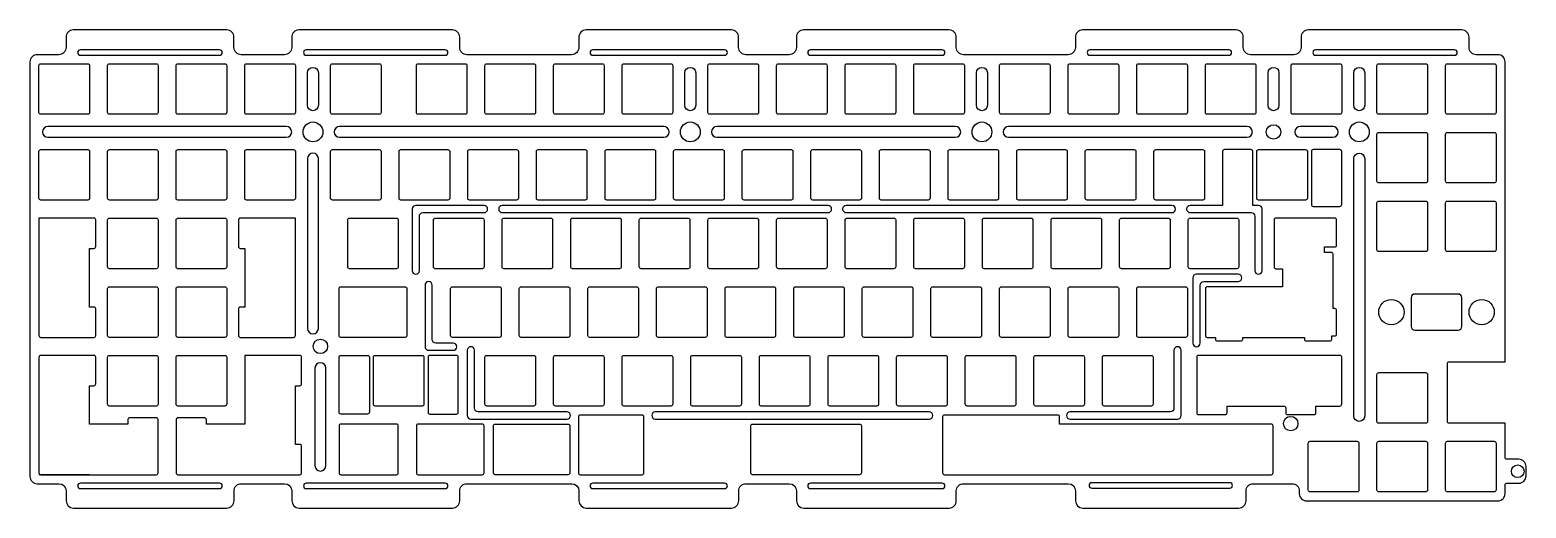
# Model space of a CAD drawing. Header units: millimetres. Extents: x 94 to 508, y 96 to 228.
import ezdxf

# ---------------------------------------------------------------- set-up
doc = ezdxf.new("R2010")
doc.units = ezdxf.units.MM

msp = doc.modelspace()

# ---------------------------------------------------------------- linework, layer by layer
for p, q in [((435.27, 180.76), (435.27, 180.81)), ((110.56, 104.76), (96.56, 104.76))]:
    msp.add_line(p, q)
at = {"linetype": 'Continuous'}
msp.add_line((379.17, 104.76), (379.17, 104.76), dxfattribs=at)
for points in [[(381.59, 102.26, -0.414066), (383.59, 100.26), (383.59, 97.52, 0.414066), (385.59, 95.52), (428.81, 95.52, 0.414214), (430.81, 97.52), (430.81, 100.26, -0.414214), (432.81, 102.26), (443.56, 102.26, -0.414214), (445.56, 100.26), (445.56, 99.51, 0.414214), (447.56, 97.51), (500.56, 97.51, 0.414214), (502.56, 99.51), (502.56, 101.91, -0.414214), (503.06, 102.41), (506.36, 102.41, 0.414214), (508.36, 104.41), (508.36, 107.01, 0.414214), (506.36, 109.01), (503.06, 109.01, -0.414214), (502.56, 109.51), (502.56, 119.01), (487.06, 119.01, -0.414214), (486.56, 119.51), (486.56, 135.51, -0.414214), (487.06, 136.01), (502.56, 136.01), (502.56, 219.01, 0.414214), (500.56, 221.01), (494.56, 221.01, -0.414214), (492.56, 223.01), (492.56, 225.87, 0.414214), (490.56, 227.87), (448.06, 227.87, 0.414214), (446.06, 225.87), (446.06, 223.01, -0.414214), (444.06, 221.01), (432.06, 221.01, -0.414214), (430.06, 223.01), (430.06, 225.87, 0.414214), (428.06, 227.87), (385.56, 227.87, 0.414214), (383.56, 225.87), (383.56, 223.01, -0.414214), (381.56, 221.01), (352.56, 221.01, -0.414214), (350.56, 223.01), (350.56, 225.87, 0.414214), (348.56, 227.87), (308.31, 227.87, 0.414214), (306.31, 225.87), (306.31, 223.01, -0.414214), (304.31, 221.01), (292.31, 221.01, -0.414214), (290.31, 223.01), (290.31, 225.87, 0.414214), (288.31, 227.87), (248.06, 227.87, 0.414214), (246.06, 225.87), (246.06, 223.01, -0.414214), (244.06, 221.01), (215.06, 221.01, -0.414214), (213.06, 223.01), (213.06, 225.87, 0.414214), (211.06, 227.87), (168.56, 227.87, 0.414214), (166.56, 225.87), (166.56, 223.01, -0.414214), (164.56, 221.01), (152.56, 221.01, -0.414214), (150.56, 223.01), (150.56, 225.87, 0.414214), (148.56, 227.87), (106.06, 227.87, 0.414214), (104.06, 225.87), (104.06, 223.01, -0.414214), (102.06, 221.01), (96.06, 221.01, 0.414214), (94.06, 219.01), (94.06, 104.26, 0.414214), (96.06, 102.26), (102.09, 102.26, -0.414066), (104.09, 100.26), (104.09, 97.52, 0.414066), (106.09, 95.52), (148.59, 95.52, 0.414361), (150.59, 97.52), (150.59, 100.26, -0.414361), (152.59, 102.26), (164.59, 102.26, -0.414066), (166.59, 100.26), (166.59, 97.52, 0.414066), (168.59, 95.52), (211.09, 95.52, 0.414361), (213.09, 97.52), (213.09, 100.26, -0.414361), (215.09, 102.26), (244.09, 102.26, -0.414066), (246.09, 100.26), (246.09, 97.52, 0.414066), (248.09, 95.52), (288.34, 95.52, 0.414361), (290.34, 97.52), (290.34, 100.26, -0.414361), (292.34, 102.26), (304.34, 102.26, -0.414066), (306.34, 100.26), (306.34, 97.52, 0.414066), (308.34, 95.52), (348.59, 95.52, 0.414361), (350.59, 97.52), (350.59, 100.26, -0.414361), (352.59, 102.26)], [(108.06, 222.37, 1), (108.06, 220.87), (146.56, 220.87, 1), (146.56, 222.37)], [(170.56, 222.37, 1), (170.56, 220.87), (209.06, 220.87, 1), (209.06, 222.37)], [(249.93, 222.37, 1), (249.93, 220.87), (286.43, 220.87, 1), (286.43, 222.37)], [(310.18, 222.37, 1), (310.18, 220.87), (346.68, 220.87, 1), (346.68, 222.37)], [(387.56, 222.37, 1), (387.56, 220.87), (426.06, 220.87, 1), (426.06, 222.37)], [(450.06, 222.37, 1), (450.06, 220.87), (488.56, 220.87, 1), (488.56, 222.37)], [(110.56, 218.01), (110.56, 205.01, -0.414214), (110.06, 204.51), (97.06, 204.51, -0.414214), (96.56, 205.01), (96.56, 218.01, -0.414214), (97.06, 218.51), (110.06, 218.51, -0.414214)], [(129.56, 218.01), (129.56, 205.01, -0.414214), (129.06, 204.51), (116.06, 204.51, -0.414214), (115.56, 205.01), (115.56, 218.01, -0.414214), (116.06, 218.51), (129.06, 218.51, -0.414214)], [(148.56, 218.01), (148.56, 205.01, -0.414214), (148.06, 204.51), (135.06, 204.51, -0.414214), (134.56, 205.01), (134.56, 218.01, -0.414214), (135.06, 218.51), (148.06, 218.51, -0.414214)], [(167.56, 218.01), (167.56, 205.01, -0.414214), (167.06, 204.51), (154.06, 204.51, -0.414214), (153.56, 205.01), (153.56, 218.01, -0.414214), (154.06, 218.51), (167.06, 218.51, -0.414214)], [(170.93, 207.01), (170.93, 216.01, -1), (173.93, 216.01), (173.93, 207.01, -1)], [(191.31, 218.01), (191.31, 205.01, -0.414214), (190.81, 204.51), (177.81, 204.51, -0.414214), (177.31, 205.01), (177.31, 218.01, -0.414214), (177.81, 218.51), (190.81, 218.51, -0.414214)], [(215.06, 218.01), (215.06, 205.01, -0.414214), (214.56, 204.51), (201.56, 204.51, -0.414214), (201.06, 205.01), (201.06, 218.01, -0.414214), (201.56, 218.51), (214.56, 218.51, -0.414214)], [(234.06, 218.01), (234.06, 205.01, -0.414214), (233.56, 204.51), (220.56, 204.51, -0.414214), (220.06, 205.01), (220.06, 218.01, -0.414214), (220.56, 218.51), (233.56, 218.51, -0.414214)], [(253.06, 218.01), (253.06, 205.01, -0.414214), (252.56, 204.51), (239.56, 204.51, -0.414214), (239.06, 205.01), (239.06, 218.01, -0.414214), (239.56, 218.51), (252.56, 218.51, -0.414214)], [(272.06, 218.01), (272.06, 205.01, -0.414214), (271.56, 204.51), (258.56, 204.51, -0.414214), (258.06, 205.01), (258.06, 218.01, -0.414214), (258.56, 218.51), (271.56, 218.51, -0.414214)], [(275.43, 207.01), (275.43, 216.01, -1), (278.43, 216.01), (278.43, 207.01, -1)], [(295.81, 218.01), (295.81, 205.01, -0.414214), (295.31, 204.51), (282.31, 204.51, -0.414214), (281.81, 205.01), (281.81, 218.01, -0.414214), (282.31, 218.51), (295.31, 218.51, -0.414214)], [(314.81, 218.01), (314.81, 205.01, -0.414214), (314.31, 204.51), (301.31, 204.51, -0.414214), (300.81, 205.01), (300.81, 218.01, -0.414214), (301.31, 218.51), (314.31, 218.51, -0.414214)], [(333.81, 218.01), (333.81, 205.01, -0.414214), (333.31, 204.51), (320.31, 204.51, -0.414214), (319.81, 205.01), (319.81, 218.01, -0.414214), (320.31, 218.51), (333.31, 218.51, -0.414214)], [(352.81, 218.01), (352.81, 205.01, -0.414214), (352.31, 204.51), (339.31, 204.51, -0.414214), (338.81, 205.01), (338.81, 218.01, -0.414214), (339.31, 218.51), (352.31, 218.51, -0.414214)], [(356.18, 207.01), (356.18, 216.01, -1), (359.18, 216.01), (359.18, 207.01, -1)], [(376.56, 218.01), (376.56, 205.01, -0.414214), (376.06, 204.51), (363.06, 204.51, -0.414214), (362.56, 205.01), (362.56, 218.01, -0.414214), (363.06, 218.51), (376.06, 218.51, -0.414214)], [(395.56, 218.01), (395.56, 205.01, -0.414214), (395.06, 204.51), (382.06, 204.51, -0.414214), (381.56, 205.01), (381.56, 218.01, -0.414214), (382.06, 218.51), (395.06, 218.51, -0.414214)], [(414.56, 218.01), (414.56, 205.01, -0.414214), (414.06, 204.51), (401.06, 204.51, -0.414214), (400.56, 205.01), (400.56, 218.01, -0.414214), (401.06, 218.51), (414.06, 218.51, -0.414214)], [(433.56, 218.01), (433.56, 205.01, -0.414214), (433.06, 204.51), (420.06, 204.51, -0.414214), (419.56, 205.01), (419.56, 218.01, -0.414214), (420.06, 218.51), (433.06, 218.51, -0.414214)], [(436.93, 207.01), (436.93, 216.01, -1), (439.93, 216.01), (439.93, 207.01, -1)], [(457.31, 218.01), (457.31, 205.01, -0.414214), (456.81, 204.51), (443.81, 204.51, -0.414214), (443.31, 205.01), (443.31, 218.01, -0.414214), (443.81, 218.51), (456.81, 218.51, -0.414214)], [(460.68, 207.01), (460.68, 216.01, -1), (463.68, 216.01), (463.68, 207.01, -1)], [(481.06, 218.01), (481.06, 205.01, -0.414214), (480.56, 204.51), (467.56, 204.51, -0.414214), (467.06, 205.01), (467.06, 218.01, -0.414214), (467.56, 218.51), (480.56, 218.51, -0.414214)], [(500.06, 218.01), (500.06, 205.01, -0.414214), (499.56, 204.51), (486.56, 204.51, -0.414214), (486.06, 205.01), (486.06, 218.01, -0.414214), (486.56, 218.51), (499.56, 218.51, -0.414214)], [(165.06, 198.14, 1), (165.06, 201.14), (99.06, 201.14, 1), (99.06, 198.14)], [(269.56, 198.14, 1), (269.56, 201.14), (179.81, 201.14, 1), (179.81, 198.14)], [(350.31, 198.14, 1), (350.31, 201.14), (284.31, 201.14, 1), (284.31, 198.14)], [(431.06, 198.14, 1), (431.06, 201.14), (365.06, 201.14, 1), (365.06, 198.14)], [(445.81, 198.14), (454.81, 198.14, 1), (454.81, 201.14), (445.81, 201.14, 1)], [(481.06, 199.01), (481.06, 186.01, -0.414214), (480.56, 185.51), (467.56, 185.51, -0.414214), (467.06, 186.01), (467.06, 199.01, -0.414214), (467.56, 199.51), (480.56, 199.51, -0.414214)], [(500.06, 199.01), (500.06, 186.01, -0.414214), (499.56, 185.51), (486.56, 185.51, -0.414214), (486.06, 186.01), (486.06, 199.01, -0.414214), (486.56, 199.51), (499.56, 199.51, -0.414214)], [(110.56, 194.26), (110.56, 181.26, -0.414214), (110.06, 180.76), (97.06, 180.76, -0.414214), (96.56, 181.26), (96.56, 194.26, -0.414214), (97.06, 194.76), (110.06, 194.76, -0.414214)], [(129.56, 194.26), (129.56, 181.26, -0.414214), (129.06, 180.76), (116.06, 180.76, -0.414214), (115.56, 181.26), (115.56, 194.26, -0.414214), (116.06, 194.76), (129.06, 194.76, -0.414214)], [(148.56, 194.26), (148.56, 181.26, -0.414214), (148.06, 180.76), (135.06, 180.76, -0.414214), (134.56, 181.26), (134.56, 194.26, -0.414214), (135.06, 194.76), (148.06, 194.76, -0.414214)], [(167.56, 194.26), (167.56, 181.26, -0.414214), (167.06, 180.76), (154.06, 180.76, -0.414214), (153.56, 181.26), (153.56, 194.26, -0.414214), (154.06, 194.76), (167.06, 194.76, -0.414214)], [(191.31, 194.26), (191.31, 181.26, -0.414214), (190.81, 180.76), (177.81, 180.76, -0.414214), (177.31, 181.26), (177.31, 194.26, -0.414214), (177.81, 194.76), (190.81, 194.76, -0.414214)], [(210.31, 194.26), (210.31, 181.26, -0.414214), (209.81, 180.76), (196.81, 180.76, -0.414214), (196.31, 181.26), (196.31, 194.26, -0.414214), (196.81, 194.76), (209.81, 194.76, -0.414214)], [(229.31, 194.26), (229.31, 181.26, -0.414214), (228.81, 180.76), (215.81, 180.76, -0.414214), (215.31, 181.26), (215.31, 194.26, -0.414214), (215.81, 194.76), (228.81, 194.76, -0.414214)], [(248.31, 194.26), (248.31, 181.26, -0.414214), (247.81, 180.76), (234.81, 180.76, -0.414214), (234.31, 181.26), (234.31, 194.26, -0.414214), (234.81, 194.76), (247.81, 194.76, -0.414214)], [(267.31, 194.26), (267.31, 181.26, -0.414214), (266.81, 180.76), (253.81, 180.76, -0.414214), (253.31, 181.26), (253.31, 194.26, -0.414214), (253.81, 194.76), (266.81, 194.76, -0.414214)], [(286.31, 194.26), (286.31, 181.26, -0.414214), (285.81, 180.76), (272.81, 180.76, -0.414214), (272.31, 181.26), (272.31, 194.26, -0.414214), (272.81, 194.76), (285.81, 194.76, -0.414214)], [(305.31, 194.26), (305.31, 181.26, -0.414214), (304.81, 180.76), (291.81, 180.76, -0.414214), (291.31, 181.26), (291.31, 194.26, -0.414214), (291.81, 194.76), (304.81, 194.76, -0.414214)], [(324.31, 194.26), (324.31, 181.26, -0.414214), (323.81, 180.76), (310.81, 180.76, -0.414214), (310.31, 181.26), (310.31, 194.26, -0.414214), (310.81, 194.76), (323.81, 194.76, -0.414214)], [(343.31, 194.26), (343.31, 181.26, -0.414214), (342.81, 180.76), (329.81, 180.76, -0.414214), (329.31, 181.26), (329.31, 194.26, -0.414214), (329.81, 194.76), (342.81, 194.76, -0.414214)], [(362.31, 194.26), (362.31, 181.26, -0.414214), (361.81, 180.76), (348.81, 180.76, -0.414214), (348.31, 181.26), (348.31, 194.26, -0.414214), (348.81, 194.76), (361.81, 194.76, -0.414214)], [(381.31, 194.26), (381.31, 181.26, -0.414214), (380.81, 180.76), (367.81, 180.76, -0.414214), (367.31, 181.26), (367.31, 194.26, -0.414214), (367.81, 194.76), (380.81, 194.76, -0.414214)], [(400.31, 194.26), (400.31, 181.26, -0.414214), (399.81, 180.76), (386.81, 180.76, -0.414214), (386.31, 181.26), (386.31, 194.26, -0.414214), (386.81, 194.76), (399.81, 194.76, -0.414214)], [(419.31, 194.26), (419.31, 181.26, -0.414214), (418.81, 180.76), (405.81, 180.76, -0.414214), (405.31, 181.26), (405.31, 194.26, -0.414214), (405.81, 194.76), (418.81, 194.76, -0.414214)], [(447.81, 194.26), (447.81, 181.26, -0.414214), (447.31, 180.76), (434.31, 180.76, -0.414214), (433.81, 181.26), (433.81, 194.26, -0.414214), (434.31, 194.76), (447.31, 194.76, -0.414214)], [(170.93, 145.26, 1), (173.93, 145.26), (173.93, 192.26, 1), (170.93, 192.26)], [(463.68, 192.26), (463.68, 121.01, -1), (460.68, 121.01), (460.68, 192.26, -1)], [(202.9, 177.29), (219.81, 177.29, 1), (219.81, 179.29), (200.9, 179.29, 0.414214), (199.9, 178.29), (199.9, 161.24, 1), (201.9, 161.24), (201.9, 176.29, -0.414214)], [(224.86, 179.29, 1), (224.86, 177.29), (315.06, 177.29, 1), (315.06, 179.29)], [(320.11, 179.29, 1), (320.11, 177.29), (410.31, 177.29, 1), (410.31, 179.29)], [(481.06, 180.01), (481.06, 167.01, -0.414214), (480.56, 166.51), (467.56, 166.51, -0.414214), (467.06, 167.01), (467.06, 180.01, -0.414214), (467.56, 180.51), (480.56, 180.51, -0.414214)], [(500.06, 180.01), (500.06, 167.01, -0.414214), (499.56, 166.51), (486.56, 166.51, -0.414214), (486.06, 167.01), (486.06, 180.01, -0.414214), (486.56, 180.51), (499.56, 180.51, -0.414214)], [(111.8, 175.76), (96.56, 175.76), (96.56, 143.26, 0.414214), (97.06, 142.76), (111.8, 142.76, 0.414214), (112.3, 143.26), (112.3, 150.64, 0.414214), (111.8, 151.14), (110.56, 151.14), (110.56, 167.39), (111.8, 167.39, 0.414214), (112.3, 167.89), (112.3, 175.26, 0.414214)], [(129.56, 175.26), (129.56, 162.26, -0.414214), (129.06, 161.76), (116.06, 161.76, -0.414214), (115.56, 162.26), (115.56, 175.26, -0.414214), (116.06, 175.76), (129.06, 175.76, -0.414214)], [(148.56, 175.26), (148.56, 162.26, -0.414214), (148.06, 161.76), (135.06, 161.76, -0.414214), (134.56, 162.26), (134.56, 175.26, -0.414214), (135.06, 175.76), (148.06, 175.76, -0.414214)], [(151.82, 175.26), (151.82, 167.89, 0.414214), (152.32, 167.39), (153.56, 167.39), (153.56, 151.14), (152.32, 151.14, 0.414214), (151.82, 150.64), (151.82, 143.26, 0.414214), (152.32, 142.76), (167.06, 142.76, 0.414214), (167.56, 143.26), (167.56, 175.76), (152.32, 175.76, 0.414214)], [(196.06, 175.26), (196.06, 162.26, -0.414214), (195.56, 161.76), (182.56, 161.76, -0.414214), (182.06, 162.26), (182.06, 175.26, -0.414214), (182.56, 175.76), (195.56, 175.76, -0.414214)], [(219.81, 175.26), (219.81, 162.26, -0.414214), (219.31, 161.76), (206.31, 161.76, -0.414214), (205.81, 162.26), (205.81, 175.26, -0.414214), (206.31, 175.76), (219.31, 175.76, -0.414214)], [(238.81, 175.26), (238.81, 162.26, -0.414214), (238.31, 161.76), (225.31, 161.76, -0.414214), (224.81, 162.26), (224.81, 175.26, -0.414214), (225.31, 175.76), (238.31, 175.76, -0.414214)], [(257.81, 175.26), (257.81, 162.26, -0.414214), (257.31, 161.76), (244.31, 161.76, -0.414214), (243.81, 162.26), (243.81, 175.26, -0.414214), (244.31, 175.76), (257.31, 175.76, -0.414214)], [(276.81, 175.26), (276.81, 162.26, -0.414214), (276.31, 161.76), (263.31, 161.76, -0.414214), (262.81, 162.26), (262.81, 175.26, -0.414214), (263.31, 175.76), (276.31, 175.76, -0.414214)], [(295.81, 175.26), (295.81, 162.26, -0.414214), (295.31, 161.76), (282.31, 161.76, -0.414214), (281.81, 162.26), (281.81, 175.26, -0.414214), (282.31, 175.76), (295.31, 175.76, -0.414214)], [(314.81, 175.26), (314.81, 162.26, -0.414214), (314.31, 161.76), (301.31, 161.76, -0.414214), (300.81, 162.26), (300.81, 175.26, -0.414214), (301.31, 175.76), (314.31, 175.76, -0.414214)], [(333.81, 175.26), (333.81, 162.26, -0.414214), (333.31, 161.76), (320.31, 161.76, -0.414214), (319.81, 162.26), (319.81, 175.26, -0.414214), (320.31, 175.76), (333.31, 175.76, -0.414214)], [(352.81, 175.26), (352.81, 162.26, -0.414214), (352.31, 161.76), (339.31, 161.76, -0.414214), (338.81, 162.26), (338.81, 175.26, -0.414214), (339.31, 175.76), (352.31, 175.76, -0.414214)], [(371.81, 175.26), (371.81, 162.26, -0.414214), (371.31, 161.76), (358.31, 161.76, -0.414214), (357.81, 162.26), (357.81, 175.26, -0.414214), (358.31, 175.76), (371.31, 175.76, -0.414214)], [(390.81, 175.26), (390.81, 162.26, -0.414214), (390.31, 161.76), (377.31, 161.76, -0.414214), (376.81, 162.26), (376.81, 175.26, -0.414214), (377.31, 175.76), (390.31, 175.76, -0.414214)], [(409.81, 175.26), (409.81, 162.26, -0.414214), (409.31, 161.76), (396.31, 161.76, -0.414214), (395.81, 162.26), (395.81, 175.26, -0.414214), (396.31, 175.76), (409.31, 175.76, -0.414214)], [(428.81, 175.26), (428.81, 162.26, -0.414214), (428.31, 161.76), (415.31, 161.76, -0.414214), (414.81, 162.26), (414.81, 175.26, -0.414214), (415.31, 175.76), (428.31, 175.76, -0.414214)], [(204.47, 139.19), (204.65, 139.19), (211.25, 139.19, 1), (211.25, 141.19), (206.47, 141.19, -0.414214), (205.47, 142.19), (205.47, 157.24, 1), (203.47, 157.24), (203.47, 140.19, 0.414214)], [(416.09, 159.24), (416.09, 141.19, 1), (418.09, 141.19), (418.09, 157.24, -0.414214), (419.09, 158.24), (428.62, 158.24, 1), (428.62, 160.24), (417.09, 160.24, 0.414214)], [(129.56, 156.26), (129.56, 143.26, -0.414214), (129.06, 142.76), (116.06, 142.76, -0.414214), (115.56, 143.26), (115.56, 156.26, -0.414214), (116.06, 156.76), (129.06, 156.76, -0.414214)], [(148.56, 156.26), (148.56, 143.26, -0.414214), (148.06, 142.76), (135.06, 142.76, -0.414214), (134.56, 143.26), (134.56, 156.26, -0.414214), (135.06, 156.76), (148.06, 156.76, -0.414214)], [(198.43, 156.26), (198.43, 143.26, -0.414214), (197.93, 142.76), (180.18, 142.76, -0.414214), (179.68, 143.26), (179.68, 156.26, -0.414214), (180.18, 156.76), (197.93, 156.76, -0.414214)], [(224.56, 156.26), (224.56, 143.26, -0.414214), (224.06, 142.76), (211.06, 142.76, -0.414214), (210.56, 143.26), (210.56, 156.26, -0.414214), (211.06, 156.76), (224.06, 156.76, -0.414214)], [(243.56, 156.26), (243.56, 143.26, -0.414214), (243.06, 142.76), (230.06, 142.76, -0.414214), (229.56, 143.26), (229.56, 156.26, -0.414214), (230.06, 156.76), (243.06, 156.76, -0.414214)], [(262.56, 156.26), (262.56, 143.26, -0.414214), (262.06, 142.76), (249.06, 142.76, -0.414214), (248.56, 143.26), (248.56, 156.26, -0.414214), (249.06, 156.76), (262.06, 156.76, -0.414214)], [(281.56, 156.26), (281.56, 143.26, -0.414214), (281.06, 142.76), (268.06, 142.76, -0.414214), (267.56, 143.26), (267.56, 156.26, -0.414214), (268.06, 156.76), (281.06, 156.76, -0.414214)], [(300.56, 156.26), (300.56, 143.26, -0.414214), (300.06, 142.76), (287.06, 142.76, -0.414214), (286.56, 143.26), (286.56, 156.26, -0.414214), (287.06, 156.76), (300.06, 156.76, -0.414214)], [(319.56, 156.26), (319.56, 143.26, -0.414214), (319.06, 142.76), (306.06, 142.76, -0.414214), (305.56, 143.26), (305.56, 156.26, -0.414214), (306.06, 156.76), (319.06, 156.76, -0.414214)], [(338.56, 156.26), (338.56, 143.26, -0.414214), (338.06, 142.76), (325.06, 142.76, -0.414214), (324.56, 143.26), (324.56, 156.26, -0.414214), (325.06, 156.76), (338.06, 156.76, -0.414214)], [(357.56, 156.26), (357.56, 143.26, -0.414214), (357.06, 142.76), (344.06, 142.76, -0.414214), (343.56, 143.26), (343.56, 156.26, -0.414214), (344.06, 156.76), (357.06, 156.76, -0.414214)], [(376.56, 156.26), (376.56, 143.26, -0.414214), (376.06, 142.76), (363.06, 142.76, -0.414214), (362.56, 143.26), (362.56, 156.26, -0.414214), (363.06, 156.76), (376.06, 156.76, -0.414214)], [(395.56, 156.26), (395.56, 143.26, -0.414214), (395.06, 142.76), (382.06, 142.76, -0.414214), (381.56, 143.26), (381.56, 156.26, -0.414214), (382.06, 156.76), (395.06, 156.76, -0.414214)], [(414.56, 156.26), (414.56, 143.26, -0.414214), (414.06, 142.76), (401.06, 142.76, -0.414214), (400.56, 143.26), (400.56, 156.26, -0.414214), (401.06, 156.76), (414.06, 156.76, -0.414214)], [(476.56, 145.76, 0.414214), (477.56, 144.76), (489.56, 144.76, 0.414214), (490.56, 145.76), (490.56, 153.76, 0.414214), (489.56, 154.76), (477.56, 154.76, 0.414214), (476.56, 153.76)], [(129.56, 137.26), (129.56, 124.26, -0.414214), (129.06, 123.76), (116.06, 123.76, -0.414214), (115.56, 124.26), (115.56, 137.26, -0.414214), (116.06, 137.76), (129.06, 137.76, -0.414214)], [(148.56, 137.26), (148.56, 124.26, -0.414214), (148.06, 123.76), (135.06, 123.76, -0.414214), (134.56, 124.26), (134.56, 137.26, -0.414214), (135.06, 137.76), (148.06, 137.76, -0.414214)], [(168.8, 137.76), (153.56, 137.76), (153.56, 118.76), (142.93, 118.76), (142.93, 120, 0.414214), (142.43, 120.5), (135.06, 120.5, 0.414214), (134.56, 120), (134.56, 105.26, 0.414214), (135.06, 104.76), (168.8, 104.76, 0.414214), (169.3, 105.26), (169.3, 112.64, 0.414214), (168.8, 113.14), (167.56, 113.14), (167.56, 129.39), (168.8, 129.39, 0.414214), (169.3, 129.89), (169.3, 137.26, 0.414214)], [(203.18, 137.26), (203.18, 124.26, -0.414214), (202.68, 123.76), (189.68, 123.76, -0.414214), (189.18, 124.26), (189.18, 137.26, -0.414214), (189.68, 137.76), (202.68, 137.76, -0.414214)], [(216.18, 120.14), (242.76, 120.14, 1), (242.76, 122.14), (218.18, 122.14, -0.414214), (217.18, 123.14), (217.18, 139.19, 1), (215.18, 139.19), (215.18, 121.14, 0.414214)], [(234.06, 137.26), (234.06, 124.26, -0.414214), (233.56, 123.76), (220.56, 123.76, -0.414214), (220.06, 124.26), (220.06, 137.26, -0.414214), (220.56, 137.76), (233.56, 137.76, -0.414214)], [(253.06, 137.26), (253.06, 124.26, -0.414214), (252.56, 123.76), (239.56, 123.76, -0.414214), (239.06, 124.26), (239.06, 137.26, -0.414214), (239.56, 137.76), (252.56, 137.76, -0.414214)], [(272.06, 137.26), (272.06, 124.26, -0.414214), (271.56, 123.76), (258.56, 123.76, -0.414214), (258.06, 124.26), (258.06, 137.26, -0.414214), (258.56, 137.76), (271.56, 137.76, -0.414214)], [(291.06, 137.26), (291.06, 124.26, -0.414214), (290.56, 123.76), (277.56, 123.76, -0.414214), (277.06, 124.26), (277.06, 137.26, -0.414214), (277.56, 137.76), (290.56, 137.76, -0.414214)], [(310.06, 137.26), (310.06, 124.26, -0.414214), (309.56, 123.76), (296.56, 123.76, -0.414214), (296.06, 124.26), (296.06, 137.26, -0.414214), (296.56, 137.76), (309.56, 137.76, -0.414214)], [(329.06, 137.26), (329.06, 124.26, -0.414214), (328.56, 123.76), (315.56, 123.76, -0.414214), (315.06, 124.26), (315.06, 137.26, -0.414214), (315.56, 137.76), (328.56, 137.76, -0.414214)], [(348.06, 137.26), (348.06, 124.26, -0.414214), (347.56, 123.76), (334.56, 123.76, -0.414214), (334.06, 124.26), (334.06, 137.26, -0.414214), (334.56, 137.76), (347.56, 137.76, -0.414214)], [(367.06, 137.26), (367.06, 124.26, -0.414214), (366.56, 123.76), (353.56, 123.76, -0.414214), (353.06, 124.26), (353.06, 137.26, -0.414214), (353.56, 137.76), (366.56, 137.76, -0.414214)], [(386.06, 137.26), (386.06, 124.26, -0.414214), (385.56, 123.76), (372.56, 123.76, -0.414214), (372.06, 124.26), (372.06, 137.26, -0.414214), (372.56, 137.76), (385.56, 137.76, -0.414214)], [(412.85, 139.19, 1), (410.85, 139.19), (410.85, 123.14, -0.414214), (409.85, 122.14), (382.1, 122.14, 1), (382.1, 120.14), (411.85, 120.14, 0.414214), (412.85, 121.14)], [(405.06, 137.26), (405.06, 124.26, -0.414214), (404.56, 123.76), (391.56, 123.76, -0.414214), (391.06, 124.26), (391.06, 137.26, -0.414214), (391.56, 137.76), (404.56, 137.76, -0.414214)], [(172.99, 107.26, 1), (175.99, 107.26), (175.99, 134.26, 1), (172.99, 134.26)], [(481.06, 132.51), (481.06, 119.51, -0.414214), (480.56, 119.01), (467.56, 119.01, -0.414214), (467.06, 119.51), (467.06, 132.51, -0.414214), (467.56, 133.01), (480.56, 133.01, -0.414214)], [(343.08, 122.14), (267.24, 122.14, 1), (267.24, 120.14), (343.08, 120.14, 1)], [(196.06, 118.26, 0.414214), (195.56, 118.76), (180.18, 118.76, 0.414214), (179.68, 118.26), (179.68, 105.26, 0.414214), (180.18, 104.76), (195.56, 104.76, 0.414214), (196.06, 105.26)], [(219.31, 104.76, 0.414214), (219.81, 105.26), (219.81, 118.26, 0.414214), (219.31, 118.76), (201.56, 118.76, 0.414214), (201.06, 118.26), (201.06, 105.26, 0.414214), (201.56, 104.76)], [(222.93, 104.76, -0.414214), (222.43, 105.26), (222.43, 118.26, -0.414214), (222.93, 118.76), (243.06, 118.76, -0.414214), (243.56, 118.26), (243.56, 105.26, -0.414214), (243.06, 104.76)], [(324.31, 105.26, -0.414214), (323.81, 104.76), (294.18, 104.76, -0.414214), (293.68, 105.26), (293.68, 118.26, -0.414214), (294.18, 118.76), (323.81, 118.76, -0.414214), (324.31, 118.26)], [(462.06, 113.51), (462.06, 100.51, -0.414214), (461.56, 100.01), (448.56, 100.01, -0.414214), (448.06, 100.51), (448.06, 113.51, -0.414214), (448.56, 114.01), (461.56, 114.01, -0.414214)], [(481.06, 113.51), (481.06, 100.51, -0.414214), (480.56, 100.01), (467.56, 100.01, -0.414214), (467.06, 100.51), (467.06, 113.51, -0.414214), (467.56, 114.01), (480.56, 114.01, -0.414214)], [(500.06, 113.51), (500.06, 100.51, -0.414214), (499.56, 100.01), (486.56, 100.01, -0.414214), (486.06, 100.51), (486.06, 113.51, -0.414214), (486.56, 114.01), (499.56, 114.01, -0.414214)], [(146.56, 100.9, 1), (146.56, 102.4), (108.06, 102.4, 1), (108.06, 100.9)], [(209.06, 100.9, 1), (209.06, 102.4), (170.56, 102.4, 1), (170.56, 100.9)], [(286.43, 100.9, 1), (286.43, 102.4), (249.93, 102.4, 1), (249.93, 100.9)], [(346.68, 100.9, 1), (346.68, 102.4), (310.18, 102.4, 1), (310.18, 100.9)], [(426.31, 101.02, 1), (426.31, 102.52), (388.09, 102.52, 1), (388.09, 101.02)]]:
    msp.add_lwpolyline(points, format="xyb", close=True)
at = {"color": 0}
for points in [[(435.27, 161.24), (435.27, 178.29, 0.414214), (434.27, 179.29), (432.68, 179.29), (432.68, 194.26, 0.414214), (432.18, 194.76), (424.81, 194.76, 0.414214), (424.31, 194.26), (424.31, 179.29), (415.36, 179.29, 1), (415.36, 177.29), (432.27, 177.29, -0.414214), (433.27, 176.29), (433.27, 161.24, 1)], [(456.81, 194.76), (449.43, 194.76, 0.414214), (448.93, 194.26), (448.93, 179.52, 0.414214), (449.43, 179.02), (456.81, 179.02, 0.414214), (457.31, 179.52), (457.31, 194.26, 0.414214)], [(454.53, 142.29), (454.53, 143.16), (455.4, 143.16, 0.414214), (455.9, 143.66), (455.9, 150.24, 0.414214), (455.4, 150.74), (454.93, 150.74), (454.93, 165.76, 0.414214), (454.43, 166.26), (452.56, 166.26), (452.56, 167.79), (455.4, 167.79, 0.414214), (455.9, 168.29), (455.9, 175.26, 0.414214), (455.4, 175.76), (439.06, 175.76, 0.414214), (438.56, 175.26), (438.56, 162.26, 0.414214), (439.06, 161.76), (440.93, 161.76), (440.93, 156.76), (420.06, 156.76, 0.414214), (419.56, 156.26), (419.56, 143.26, 0.414214), (420.06, 142.76), (422.33, 142.76), (422.33, 142.29, 0.414214), (422.83, 141.79), (429.41, 141.79, 0.414214), (429.91, 142.29), (429.91, 142.76), (446.96, 142.76), (446.96, 142.29, 0.414214), (447.46, 141.79), (454.03, 141.79, 0.414214)], [(179.68, 122.02), (179.68, 137.26, -0.414214), (180.18, 137.76), (187.56, 137.76, -0.414214), (188.06, 137.26), (188.06, 122.02, -0.414214), (187.56, 121.52), (180.18, 121.52, -0.414214)], [(456.81, 123.76, 0.414214), (457.31, 124.26), (457.31, 137.26, 0.414214), (456.81, 137.76), (417.68, 137.76, 0.414214), (417.18, 137.26), (417.18, 121.89, 0.414214), (417.68, 121.39), (425.06, 121.39, 0.414214), (425.56, 121.89), (425.56, 123.76), (441.31, 123.76, -0.414214), (441.81, 123.26), (441.81, 121.89, 0.414214), (442.31, 121.39), (449.68, 121.39, 0.414214), (450.18, 121.89), (450.18, 123.76)]]:
    msp.add_lwpolyline(points, format="xyb", close=True, dxfattribs=at)
msp.add_lwpolyline([(106.06, 104.76), (129.06, 104.76, 0.414214), (129.56, 105.26), (129.56, 120, 0.414214), (129.06, 120.5), (121.68, 120.5, 0.414214), (121.18, 120), (121.18, 118.76), (110.56, 118.76), (110.56, 129.39), (111.8, 129.39, 0.414214), (112.3, 129.89), (112.3, 137.26, 0.414214), (111.8, 137.76), (97.06, 137.76, 0.414214), (96.56, 137.26), (96.56, 105.26, 0.414214), (97.06, 104.76), (112.3, 104.76)], format="xyb")
msp.add_lwpolyline([(212.18, 121.52, 0.414214), (212.68, 122.02), (212.68, 137.26, 0.414214), (212.18, 137.76), (204.81, 137.76, 0.414214), (204.31, 137.26), (204.31, 122.02, 0.414214), (204.81, 121.52), (212.18, 121.52)], format="xyb", dxfattribs=at)
at = {"linetype": 'Continuous'}
for points in [[(263.55, 104.76, 0.414214), (264.05, 105.26), (264.05, 120.76, 0.414214), (263.55, 121.26), (246.45, 121.26, 0.414214), (245.95, 120.76), (245.95, 105.26, 0.414214), (246.45, 104.76)], [(379.17, 118.76), (379.17, 120.76, 0.414214), (378.67, 121.26), (347.3, 121.26, 0.414214), (346.8, 120.76), (346.8, 105.26, 0.414214), (347.3, 104.76), (437.81, 104.76, 0.414214), (438.31, 105.26), (438.31, 118.26, 0.414214), (437.81, 118.76)]]:
    msp.add_lwpolyline(points, format="xyb", close=True, dxfattribs=at)
for centre, radius in [((172.43, 199.64), 2.75), ((276.93, 199.64), 2.75), ((357.68, 199.64), 2.75), ((438.43, 199.64), 2), ((462.18, 199.64), 2.75), ((471.06, 149.76), 3.5), ((496.06, 149.76), 3.5), ((174.49, 140.26), 2), ((443.18, 118.89), 2), ((506.06, 105.71), 1.75)]:
    msp.add_circle(centre, radius)

doc.saveas('drawing.dxf')
